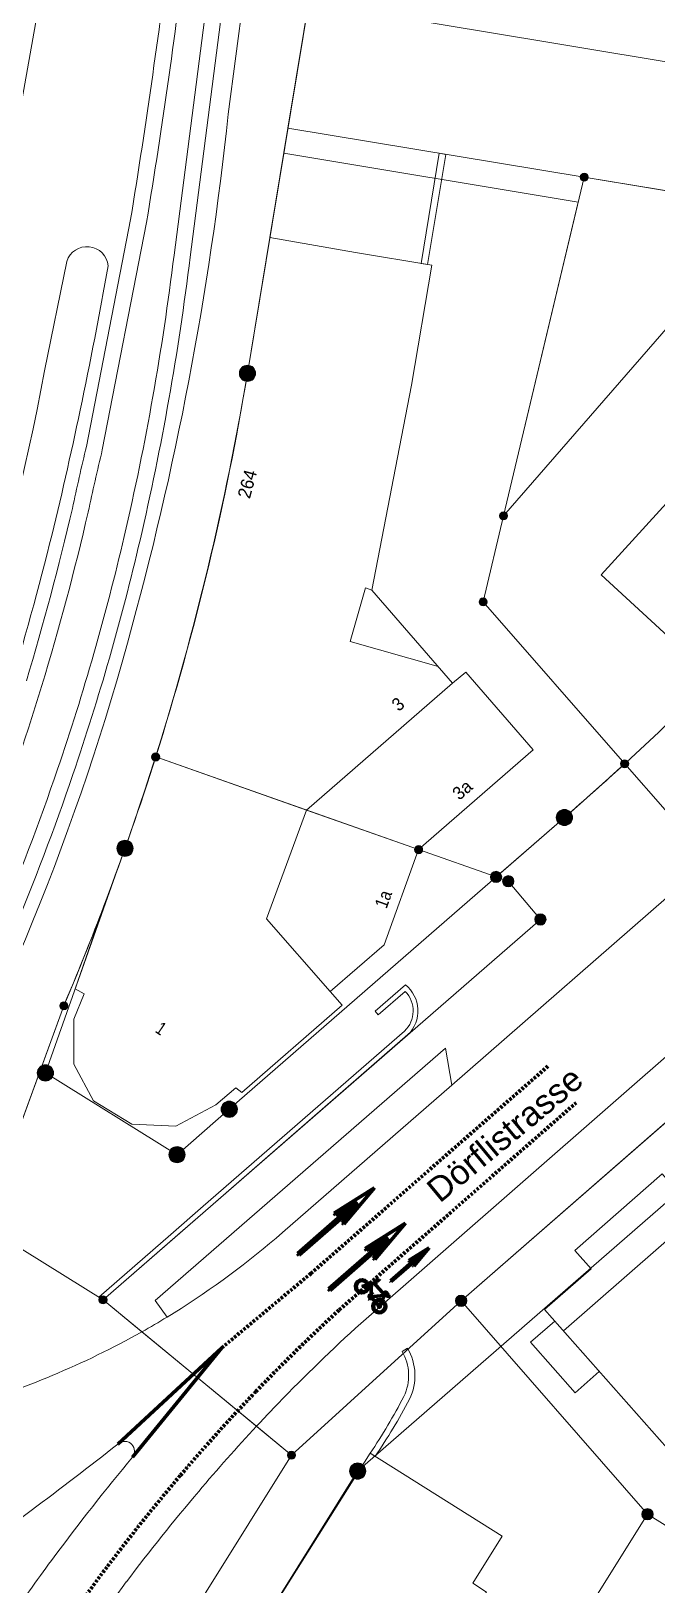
# Model space of a CAD drawing. Header units: metres. Extents: x 2683404 to 2684427, y 1250406 to 1251451.
# Drawn here: x 2683746.4 to 2683784.9, y 1250884.4 to 1250980.1 of the extents above; entities that cross this region are included whole.
import ezdxf

# ---------------------------------------------------------------- set-up
doc = ezdxf.new("R2010")
doc.units = ezdxf.units.M
doc.linetypes.add('AUSGEZOGEN', pattern=[0])
doc.linetypes.add('STRICHLINIE2_S3', pattern=[0.25, 0.15, -0.1])
for name, color, linetype, lineweight in [('0__DEFAULT_1', 8, 'AUSGEZOGEN', 18), ('100__DAV-MARKIERUNG', 5, 'AUSGEZOGEN', 13), ('102__DAV-BESCHRIFTUNG', 8, 'AUSGEZOGEN', 13), ('17__01973', 8, 'AUSGEZOGEN', 13), ('24__01225', 8, 'AUSGEZOGEN', 13), ('25__01221', 8, 'AUSGEZOGEN', 13), ('27__01236', 8, 'AUSGEZOGEN', 13), ('29__01211', 8, 'AUSGEZOGEN', 13), ('30__01234', 8, 'AUSGEZOGEN', 13), ('35__01219', 8, 'AUSGEZOGEN', 13), ('40__01653', 8, 'AUSGEZOGEN', 13), ('42__01651', 8, 'AUSGEZOGEN', 13), ('48__01611', 8, 'AUSGEZOGEN', 13), ('55__01313', 8, 'AUSGEZOGEN', 13), ('66__01334', 8, 'AUSGEZOGEN', 13), ('67__01311', 8, 'AUSGEZOGEN', 13), ('84__01940', 8, 'AUSGEZOGEN', 13), ('STANDARD', 7, 'AUSGEZOGEN', 13)]:
    doc.layers.add(name, color=color, linetype=linetype, lineweight=lineweight)
doc.styles.add('ARIAL', font='arial.ttf')

# ---------------------------------------------------------------- blocks, each defined once
blk = doc.blocks.new('COMPLEXOBJECT_1')
at = {"layer": '17__01973', "color": 8, "linetype": 'AUSGEZOGEN', "lineweight": 18, "transparency": 33554687}
blk.add_lwpolyline([(-2473.405, -306.443), (-2500.59, -330.105), (-2510.532, -346.036)], dxfattribs=at)
blk = doc.blocks.new('COMPLEXOBJECT_2')
at = {"layer": '17__01973', "color": 8, "linetype": 'AUSGEZOGEN', "lineweight": 18, "transparency": 33554687}
blk.add_line((-2508.499, -307.815), (-2487.854, -289.843), dxfattribs=at)
blk.add_arc((-2611.854, -147.294), 188.935, 311.0192, 326.21762, dxfattribs=at)
blk = doc.blocks.new('COMPLEXOBJECT_13')
at = {"layer": '29__01211', "color": 8, "linetype": 'AUSGEZOGEN', "lineweight": 18, "transparency": 33554687}
for q in [(-2513.028, -286.115), (-2503.75, -289.387)]:
    blk.add_line((-2513.028, -286.115), q, dxfattribs=at)
blk.add_lwpolyline([(-2503.75, -289.387), (-2494.742, -281.573), (-2499.708, -275.843), (-2497.266, -263.206), (-2496.029, -255.818), (-2500.73, -255.039), (-2505.994, -254.112), (-2507.376, -262.483)], dxfattribs=at)
blk.add_arc((-2683.669, -232.812), 178.772, 342.6526, 350.44618, dxfattribs=at)
blk = doc.blocks.new('COMPLEXOBJECT_15')
at = {"layer": '29__01211', "color": 8, "linetype": 'AUSGEZOGEN', "lineweight": 18, "transparency": 33554687}
for p, q in [((-2513.028, -286.115), (-2513.028, -286.115)), ((-2503.75, -289.387), (-2513.028, -286.115)), ((-2516.163, -295.146), (-2516.163, -295.146))]:
    blk.add_line(p, q, dxfattribs=at)
blk.add_lwpolyline([(-2516.163, -295.146), (-2517.986, -300.4), (-2517.427, -300.706), (-2518.067, -302.264), (-2518.061, -305.029), (-2516.853, -307.301), (-2514.492, -308.742), (-2511.797, -308.861), (-2509.329, -307.537), (-2508.1, -306.487), (-2507.716, -306.792), (-2501.538, -301.414), (-2502.282, -300.568), (-2506.2, -296.093), (-2503.75, -289.387)], dxfattribs=at)
blk.add_arc((-2677.838, -233.963), 172.865, 339.27172, 342.44066, dxfattribs=at)
blk = doc.blocks.new('COMPLEXOBJECT_21')
at = {"layer": '30__01234', "color": 8, "linetype": 'AUSGEZOGEN', "lineweight": 18, "transparency": 33554687}
for points in [[(-2476.146, -252.131), (-2486.633, -250.401), (-2504.884, -247.388), (-2505.138, -248.924), (-2487, -251.942), (-2491.603, -271.262), (-2492.864, -276.563), (-2484.143, -286.532), (-2481.657, -289.378)], [(-2461.912, -263.387), (-2463.206, -263.895), (-2467.5, -268.981), (-2478.649, -281.288), (-2485.589, -274.902), (-2474.593, -262.818), (-2476.358, -261.35), (-2475.892, -260.828), (-2479.675, -257.54), (-2475.121, -252.3), (-2472.451, -249.23), (-2456.309, -261)]]:
    blk.add_lwpolyline(points, dxfattribs=at)
blk = doc.blocks.new('COMPLEXOBJECT_22')
at = {"layer": '25__01221', "color": 8, "linetype": 'AUSGEZOGEN', "lineweight": 18, "transparency": 33554687}
for p, q in [((-2508.561, -246.516), (-2501.459, -192.211)), ((-2519.87, -262.322), (-2518.507, -255.586)), ((-2518.507, -255.586), (-2518.507, -255.586)), ((-2515.956, -255.862), (-2515.956, -255.862)), ((-2519.87, -262.322), (-2519.87, -262.322))]:
    blk.add_line(p, q, dxfattribs=at)
blk.add_lwpolyline([(-2515.62, -213.422), (-2517.961, -227.077), (-2523.083, -255.728)], dxfattribs=at)
for centre, radius, start, end in [((-2707.721, -225.475), 200.268, 344.46713, 353.96912), ((-2517.26, -255.988), 1.31, 5.49319, 162.15686), ((-2841.167, -197.406), 330.423, 348.24058, 349.81), ((-2655.551, -237.487), 137.935, 333.45063, 349.62719), ((-2732.871, -219.881), 219.819, 346.02287, 348.22296), ((-2684.005, -232.229), 169.417, 342.57346, 346.08335), ((-2664.24, -237.774), 155.082, 330.28865, 344.54308)]:
    blk.add_arc(centre, radius, start, end, dxfattribs=at)
blk = doc.blocks.new('COMPLEXOBJECT_24')
at = {"layer": '25__01221', "color": 8, "linetype": 'AUSGEZOGEN', "lineweight": 18, "transparency": 33554687}
blk.add_lwpolyline([(-2523.083, -255.728), (-2517.961, -227.077), (-2515.62, -213.422)], dxfattribs=at)
blk = doc.blocks.new('COMPLEXOBJECT_25')
at = {"layer": '25__01221', "color": 8, "linetype": 'AUSGEZOGEN', "lineweight": 18, "transparency": 33554687}
for p, q in [((-2513.878, -321.528), (-2513.878, -321.528)), ((-2506.818, -327.346), (-2513.878, -321.528)), ((-2519.41, -324.215), (-2519.41, -324.215)), ((-2515.362, -328.44), (-2515.362, -328.44)), ((-2514.495, -328.469), (-2514.495, -328.469)), ((-2514.447, -329.247), (-2514.447, -329.247)), ((-2510.377, -331.356), (-2510.377, -331.356)), ((-2520.69, -332.525), (-2520.69, -332.525)), ((-2514.837, -336.93), (-2514.837, -336.93))]:
    blk.add_line(p, q, dxfattribs=at)
for centre, radius, start, end in [((-2538.935, -276.98), 51.111, 292.45755, 299.35594), ((-2542.322, -270.314), 58.569, 287.47343, 293.02912), ((-2426.993, -401.778), 109.143, 137.00249, 139.8174), ((-2514.943, -328.885), 0.611, 42.86919, 133.2993), ((-2657.362, -148.749), 229.026, 306.63771, 308.31736), ((-2407.032, -418.782), 139.838, 140.18731, 143.38696), ((-2514.946, -328.887), 0.615, 324.19731, 42.86365), ((-2418.121, -409.746), 121.062, 139.64565, 143.02471), ((-2656.546, -149.663), 227.805, 304.94655, 306.61016), ((-2406.414, -419.27), 140.625, 143.37768, 145.26176), ((-2417.152, -410.461), 122.267, 143.02992, 146.35972)]:
    blk.add_arc(centre, radius, start, end, dxfattribs=at)
blk = doc.blocks.new('COMPLEXOBJECT_26')
at = {"layer": '27__01236', "color": 8, "linetype": 'AUSGEZOGEN', "lineweight": 18, "transparency": 33554687}
for p, q in [((-2520.69, -332.525), (-2520.69, -332.525)), ((-2526.056, -336.392), (-2526.056, -336.392)), ((-2526.056, -336.392), (-2521.974, -339.138))]:
    blk.add_line(p, q, dxfattribs=at)
for centre, radius, start, end in [((-2514.943, -328.885), 0.611, 42.86919, 133.2993), ((-2657.362, -148.749), 229.026, 306.63771, 308.31736), ((-2407.032, -418.782), 139.838, 140.18731, 143.38696), ((-2514.946, -328.887), 0.615, 324.19731, 42.86365), ((-2656.546, -149.663), 227.805, 304.94655, 306.61016), ((-2406.414, -419.27), 140.625, 143.37768, 145.26176)]:
    blk.add_arc(centre, radius, start, end, dxfattribs=at)
blk = doc.blocks.new('COMPLEXOBJECT_35')
at = {"layer": '25__01221', "color": 8, "linetype": 'AUSGEZOGEN', "lineweight": 18, "transparency": 33554687}
for p, q in [((-2518.507, -255.586), (-2519.87, -262.322)), ((-2518.507, -255.586), (-2518.507, -255.586)), ((-2515.956, -255.862), (-2515.956, -255.862)), ((-2519.87, -262.322), (-2519.87, -262.322)), ((-2522.363, -282.966), (-2522.363, -282.966)), ((-2525.837, -292.646), (-2525.837, -292.646)), ((-2539.678, -314.046), (-2539.678, -314.046)), ((-2536.489, -314.231), (-2536.489, -314.231)), ((-2540.412, -320.427), (-2540.412, -320.427)), ((-2544.928, -323.615), (-2547.063, -327.445)), ((-2544.928, -323.615), (-2544.928, -323.615)), ((-2547.063, -327.445), (-2547.063, -327.445)), ((-2546.016, -328.29), (-2546.016, -328.29))]:
    blk.add_line(p, q, dxfattribs=at)
for centre, radius, start, end in [((-2517.26, -255.988), 1.31, 5.49319, 162.15686), ((-2841.167, -197.406), 330.423, 348.24058, 349.81), ((-2655.551, -237.487), 137.935, 333.45063, 349.62719), ((-2732.871, -219.881), 219.819, 346.02287, 348.22296), ((-2684.005, -232.229), 169.417, 342.57346, 346.08335), ((-2682.721, -230.88), 168.605, 338.51001, 342.00546), ((-2679.13, -231.142), 165.171, 334.6034, 338.13849), ((-2912.893, -116.5), 422.273, 332.10733, 334.37273), ((-2680.44, -229.57), 167.031, 330.69674, 334.30882), ((-2676.043, -230.441), 162.776, 329.01887, 330.20672), ((-2797.074, -179.052), 290.647, 330.1729, 332.32464), ((-2672.72, -232.317), 158.962, 326.33828, 328.98179), ((-2666.227, -236.687), 151.135, 322.69178, 326.35289), ((-2546.527, -327.852), 0.673, 142.75372, 319.43451)]:
    blk.add_arc(centre, radius, start, end, dxfattribs=at)
blk = doc.blocks.new('COMPLEXOBJECT_40')
at = {"layer": '25__01221', "color": 8, "linetype": 'AUSGEZOGEN', "lineweight": 18, "transparency": 33554687}
for p, q in [((-2474.512, -298.375), (-2500.731, -321.301)), ((-2505.786, -326.253), (-2505.786, -326.253))]:
    blk.add_line(p, q, dxfattribs=at)
blk.add_lwpolyline([(-2506.818, -327.346), (-2504.66, -329.125), (-2494.218, -319.614), (-2481.101, -308.177), (-2475.855, -303.603)], dxfattribs=at)
for centre, radius, start, end in [((-2425.358, -403.298), 111.376, 132.58981, 136.23076), ((-2423.625, -404.862), 113.709, 136.26555, 137.023)]:
    blk.add_arc(centre, radius, start, end, dxfattribs=at)
blk = doc.blocks.new('COMPLEXOBJECT_42')
at = {"layer": '25__01221', "color": 8, "linetype": 'AUSGEZOGEN', "lineweight": 18, "transparency": 33554687}
for p, q in [((-2501.459, -192.211), (-2508.561, -246.516)), ((-2516.163, -295.146), (-2516.163, -295.146)), ((-2518.69, -301.445), (-2518.69, -301.445)), ((-2513.878, -321.528), (-2513.878, -321.528)), ((-2519.41, -324.215), (-2519.41, -324.215))]:
    blk.add_line(p, q, dxfattribs=at)
for points in [[(-2507.376, -262.483), (-2505.994, -254.112), (-2505.138, -248.924), (-2504.884, -247.388), (-2502.934, -235.583), (-2498.999, -211.761), (-2501.939, -211.271), (-2498.743, -191.962), (-2497.736, -186.788)], [(-2513.878, -321.528), (-2516.271, -319.556), (-2523.632, -314.982), (-2518.69, -301.445)]]:
    blk.add_lwpolyline(points, dxfattribs=at)
for centre, radius, start, end in [((-2707.721, -225.475), 200.268, 344.46713, 353.96912), ((-2683.669, -232.812), 178.772, 342.6526, 350.44618), ((-2664.24, -237.774), 155.082, 330.28865, 344.54308), ((-2677.838, -233.963), 172.865, 339.27172, 342.44066), ((-2679.539, -233.26), 174.705, 337.02759, 339.25358), ((-2538.935, -276.98), 51.111, 292.45755, 299.35594), ((-2542.322, -270.314), 58.569, 287.47343, 293.02912)]:
    blk.add_arc(centre, radius, start, end, dxfattribs=at)
blk = doc.blocks.new('COMPLEXOBJECT_43')
at = {"layer": '25__01221', "color": 8, "linetype": 'AUSGEZOGEN', "lineweight": 18, "transparency": 33554687}
for p, q in [((-2481.657, -289.378), (-2484.143, -286.532)), ((-2487.854, -289.843), (-2487.854, -289.843)), ((-2516.271, -319.556), (-2513.878, -321.528)), ((-2512.325, -320.619), (-2512.325, -320.619)), ((-2513.878, -321.528), (-2513.878, -321.528))]:
    blk.add_line(p, q, dxfattribs=at)
for points in [[(-2487.854, -289.843), (-2492.064, -293.503), (-2491.314, -293.773), (-2489.335, -296.123), (-2516.271, -319.556)], [(-2512.325, -320.619), (-2513.058, -319.59), (-2495.184, -304.06), (-2494.78, -306.33), (-2480.429, -293.812)]]:
    blk.add_lwpolyline(points, dxfattribs=at)
for centre, radius, start, end in [((-2612.136, -146.811), 189.484, 310.9878, 312.49168), ((-2540.813, -273.729), 54.866, 299.40161, 301.28087)]:
    blk.add_arc(centre, radius, start, end, dxfattribs=at)
blk = doc.blocks.new('COMPLEXOBJECT_46')
at = {"layer": '25__01221', "color": 8, "linetype": 'AUSGEZOGEN', "lineweight": 18, "transparency": 33554687}
for p, q in [((-2510.377, -331.356), (-2510.377, -331.356)), ((-2514.837, -336.93), (-2514.837, -336.93))]:
    blk.add_line(p, q, dxfattribs=at)
blk.add_lwpolyline([(-2475.275, -375.716), (-2483.454, -370.626), (-2499.953, -360.327), (-2513.969, -351.603), (-2515.282, -346.126), (-2504.66, -329.125), (-2506.818, -327.346)], dxfattribs=at)
for centre, radius, start, end in [((-2426.993, -401.778), 109.143, 137.00249, 139.8174), ((-2418.121, -409.746), 121.062, 139.64565, 143.02471), ((-2417.152, -410.461), 122.267, 143.02992, 146.35972)]:
    blk.add_arc(centre, radius, start, end, dxfattribs=at)
blk = doc.blocks.new('COMPLEXOBJECT_68')
at = {"layer": '30__01234', "color": 8, "linetype": 'AUSGEZOGEN', "lineweight": 18, "transparency": 33554687}
for points in [[(-2474.298, -304.569), (-2472.979, -306.058), (-2456.537, -324.87), (-2456.643, -324.962), (-2461.083, -328.841), (-2462.338, -329.937), (-2466.313, -333.41), (-2467.615, -333.042), (-2481.062, -329.237), (-2489.078, -320.146), (-2486.205, -317.639), (-2487.212, -316.513), (-2481.834, -311.803), (-2480.851, -312.949), (-2477.612, -310.114), (-2478.801, -308.743)], [(-2481.101, -308.177), (-2494.218, -319.614), (-2482.739, -332.765), (-2466.2, -343.074)]]:
    blk.add_lwpolyline(points, dxfattribs=at)
blk = doc.blocks.new('COMPLEXOBJECT_74')
at = {"layer": '27__01236', "color": 8, "linetype": 'AUSGEZOGEN', "lineweight": 18, "transparency": 33554687}
blk.add_line((-2505.226, -315.409), (-2505.226, -315.409), dxfattribs=at)
for points in [[(-2505.226, -315.409), (-2494.78, -306.33), (-2495.184, -304.06), (-2513.058, -319.59)], [(-2513.058, -319.59), (-2512.325, -320.619), (-2511.899, -320.357)]]:
    blk.add_lwpolyline(points, dxfattribs=at)
blk.add_arc((-2539.041, -276.779), 51.34, 301.91617, 311.19737, dxfattribs=at)
blk = doc.blocks.new('COMPLEXOBJECT_77')
at = {"layer": '24__01225', "color": 8, "linetype": 'AUSGEZOGEN', "lineweight": 18, "transparency": 33554687}
blk.add_line((-2518.69, -301.445), (-2518.69, -301.445), dxfattribs=at)
for points in [[(-2484.143, -286.532), (-2492.864, -276.563), (-2491.603, -271.262), (-2487, -251.942), (-2505.138, -248.924), (-2505.994, -254.112), (-2500.73, -255.039), (-2496.029, -255.818), (-2497.266, -263.206), (-2499.708, -275.843), (-2494.742, -281.573), (-2493.92, -280.894), (-2489.785, -285.668), (-2496.836, -291.824), (-2498.951, -297.692), (-2502.282, -300.568), (-2501.538, -301.414), (-2507.716, -306.792), (-2508.1, -306.487), (-2509.329, -307.537), (-2511.797, -308.861), (-2514.492, -308.742), (-2516.853, -307.301), (-2518.061, -305.029), (-2518.067, -302.264), (-2517.427, -300.706), (-2517.986, -300.4), (-2516.163, -295.146)], [(-2518.69, -301.445), (-2523.632, -314.982), (-2516.271, -319.556), (-2489.335, -296.123), (-2491.314, -293.773), (-2492.064, -293.503), (-2487.854, -289.843)]]:
    blk.add_lwpolyline(points, dxfattribs=at)
for centre, radius, start, end in [((-2612.136, -146.811), 189.484, 310.9878, 312.49168), ((-2679.539, -233.26), 174.705, 337.02759, 339.25358)]:
    blk.add_arc(centre, radius, start, end, dxfattribs=at)
blk = doc.blocks.new('COMPLEXOBJECT_79')
at = {"layer": '25__01221', "color": 8, "linetype": 'AUSGEZOGEN', "lineweight": 18, "transparency": 33554687}
for p, q in [((-2500.731, -321.301), (-2474.512, -298.375)), ((-2505.226, -315.409), (-2505.226, -315.409)), ((-2511.899, -320.357), (-2512.325, -320.619)), ((-2512.325, -320.619), (-2512.325, -320.619)), ((-2513.878, -321.528), (-2513.878, -321.528)), ((-2513.878, -321.528), (-2506.818, -327.346)), ((-2505.786, -326.253), (-2505.786, -326.253))]:
    blk.add_line(p, q, dxfattribs=at)
blk.add_lwpolyline([(-2480.429, -293.812), (-2494.78, -306.33), (-2505.226, -315.409)], dxfattribs=at)
for centre, radius, start, end in [((-2539.041, -276.779), 51.34, 301.91617, 311.19737), ((-2540.813, -273.729), 54.866, 299.40161, 301.28087), ((-2425.358, -403.298), 111.376, 132.58981, 136.23076), ((-2423.625, -404.862), 113.709, 136.26555, 137.023)]:
    blk.add_arc(centre, radius, start, end, dxfattribs=at)
blk = doc.blocks.new('COMPLEXOBJECT_84')
at = {"layer": '48__01611', "color": 8, "linetype": 'AUSGEZOGEN', "lineweight": 18, "transparency": 33554687}
for p, q in [((-2507.376, -262.483), (-2507.376, -262.483)), ((-2518.69, -301.445), (-2518.69, -301.445))]:
    blk.add_line(p, q, dxfattribs=at)
for points in [[(-2507.376, -262.483), (-2504.884, -247.388), (-2498.999, -211.761), (-2501.939, -211.271), (-2498.752, -192.01), (-2494.823, -171.82), (-2494.985, -159.89), (-2495.176, -145.82), (-2495.237, -141.08), (-2495.598, -114.151), (-2495.797, -98.671), (-2496.026, -83.382), (-2496.304, -64.482)], [(-2543.803, -305.087), (-2548.214, -313.547), (-2523.632, -314.982), (-2518.69, -301.445)]]:
    blk.add_lwpolyline(points, dxfattribs=at)
for centre, radius, start, end in [((-2676.999, -234.407), 171.931, 342.49729, 350.60149), ((-2677.239, -234.176), 172.229, 337.00942, 342.44806)]:
    blk.add_arc(centre, radius, start, end, dxfattribs=at)
blk = doc.blocks.new('COMPLEXOBJECT_86')
at = {"layer": '48__01611', "color": 8, "linetype": 'AUSGEZOGEN', "lineweight": 18, "transparency": 33554687}
blk.add_lwpolyline([(-2527.534, -365.787), (-2526.074, -363.427), (-2515.282, -346.126), (-2504.66, -329.125), (-2516.271, -319.556), (-2523.632, -314.982), (-2556.821, -362.71)], dxfattribs=at)
blk = doc.blocks.new('COMPLEXOBJECT_93')
at = {"layer": '48__01611', "color": 8, "linetype": 'AUSGEZOGEN', "lineweight": 18, "transparency": 33554687}
for q in [(-2523.632, -314.982), (-2518.69, -301.445)]:
    blk.add_line((-2518.69, -301.445), q, dxfattribs=at)
blk.add_lwpolyline([(-2523.632, -314.982), (-2516.271, -319.556), (-2489.335, -296.123), (-2491.314, -293.773), (-2492.064, -293.503), (-2496.836, -291.824), (-2513.028, -286.115)], dxfattribs=at)
blk.add_arc((-2677.239, -234.176), 172.229, 337.00942, 342.44806, dxfattribs=at)
blk = doc.blocks.new('COMPLEXOBJECT_95')
at = {"layer": '48__01611', "color": 8, "linetype": 'AUSGEZOGEN', "lineweight": 18, "transparency": 33554687}
for p, q in [((-2507.376, -262.483), (-2507.376, -262.483)), ((-2513.028, -286.115), (-2496.836, -291.824)), ((-2487.854, -289.843), (-2487.854, -289.843))]:
    blk.add_line(p, q, dxfattribs=at)
for points in [[(-2484.143, -286.532), (-2492.864, -276.563), (-2491.603, -271.262), (-2486.633, -250.401), (-2504.884, -247.388), (-2507.376, -262.483)], [(-2496.836, -291.824), (-2492.064, -293.503), (-2487.854, -289.843)]]:
    blk.add_lwpolyline(points, dxfattribs=at)
for centre, radius, start, end in [((-2676.999, -234.407), 171.931, 342.49729, 350.60149), ((-2612.136, -146.811), 189.484, 310.9878, 312.49168)]:
    blk.add_arc(centre, radius, start, end, dxfattribs=at)
blk = doc.blocks.new('COMPLEXOBJECT_99')
at = {"layer": '48__01611', "color": 8, "linetype": 'AUSGEZOGEN', "lineweight": 18, "transparency": 33554687}
blk.add_line((-2456.309, -261), (-2456.309, -261), dxfattribs=at)
for points in [[(-2456.309, -261), (-2457.119, -260.41), (-2472.451, -249.23), (-2475.121, -252.3), (-2491.603, -271.262), (-2492.864, -276.563)], [(-2492.864, -276.563), (-2484.143, -286.532), (-2481.657, -289.378)]]:
    blk.add_lwpolyline(points, dxfattribs=at)
for centre, radius, start, end in [((-2616.987, -145.946), 197.623, 323.44463, 324.39528), ((-2612.41, -146.56), 193.594, 318.86182, 322.78391), ((-2612.561, -146.667), 193.637, 314.99031, 318.91492), ((-2612.166, -147.687), 192.637, 312.64744, 315.12161)]:
    blk.add_arc(centre, radius, start, end, dxfattribs=at)
blk = doc.blocks.new('COMPLEXOBJECT_103')
at = {"layer": '48__01611', "color": 8, "linetype": 'AUSGEZOGEN', "lineweight": 18, "transparency": 33554687}
blk.add_lwpolyline([(-2475.855, -303.603), (-2494.218, -319.614), (-2482.739, -332.765), (-2466.2, -343.074), (-2459.841, -347.074), (-2443.342, -354.874), (-2431.224, -360.603), (-2422.95, -343.063), (-2428.639, -340.343), (-2427.259, -337.023), (-2453.323, -321.749)], dxfattribs=at)
blk = doc.blocks.new('COMPLEXOBJECT_109')
at = {"layer": '48__01611', "color": 8, "linetype": 'AUSGEZOGEN', "lineweight": 18, "transparency": 33554687}
for p, q in [((-2481.657, -289.378), (-2484.143, -286.532)), ((-2487.854, -289.843), (-2487.854, -289.843))]:
    blk.add_line(p, q, dxfattribs=at)
blk.add_lwpolyline([(-2487.854, -289.843), (-2492.064, -293.503), (-2491.314, -293.773), (-2489.335, -296.123), (-2516.271, -319.556), (-2504.66, -329.125), (-2494.218, -319.614), (-2475.855, -303.603)], dxfattribs=at)
blk.add_arc((-2612.136, -146.811), 189.484, 310.9878, 312.49168, dxfattribs=at)
blk = doc.blocks.new('COMPLEXOBJECT_124')
at = {"layer": '55__01313', "color": 8, "linetype": 'AUSGEZOGEN', "lineweight": 18, "transparency": 33554687}
for p, q in [((-2497.653, -300.558), (-2497.653, -300.558)), ((-2510.125, -314.209), (-2497.492, -303.219)), ((-2497.696, -302.999), (-2497.696, -302.999)), ((-2497.492, -303.219), (-2497.492, -303.219))]:
    blk.add_line(p, q, dxfattribs=at)
for points in [[(-2497.649, -300.157), (-2499.515, -301.78), (-2499.318, -302.006), (-2497.653, -300.558)], [(-2497.696, -302.999), (-2510.096, -313.786), (-2512.091, -315.522), (-2516.537, -319.39), (-2516.271, -319.556), (-2511.668, -315.551), (-2510.125, -314.209)]]:
    blk.add_lwpolyline(points, dxfattribs=at)
for centre, radius, start, end in [((-2498.913, -301.757), 1.739, 314.39638, 43.58522), ((-2498.911, -301.757), 2.037, 314.1335, 51.73689)]:
    blk.add_arc(centre, radius, start, end, dxfattribs=at)
blk = doc.blocks.new('COMPLEXOBJECT_129')
at = {"layer": '55__01313', "color": 8, "linetype": 'AUSGEZOGEN', "lineweight": 18, "transparency": 33554687}
for p, q in [((-2497.521, -322.538), (-2497.853, -322.737)), ((-2497.853, -322.737), (-2497.853, -322.737)), ((-2499.818, -329.007), (-2499.818, -329.007)), ((-2499.818, -329.007), (-2499.514, -329.198))]:
    blk.add_line(p, q, dxfattribs=at)
for centre, radius, start, end in [((-2500.361, -324.222), 3.302, 333.82643, 30.66005), ((-2500.364, -324.222), 2.917, 333.86735, 30.59822), ((-2529.054, -309.327), 35.243, 326.05386, 332.67083), ((-2528.71, -309.252), 35.359, 325.65896, 332.31783)]:
    blk.add_arc(centre, radius, start, end, dxfattribs=at)
blk = doc.blocks.new('COMPLEXOBJECT_133')
at = {"layer": '84__01940', "color": 8, "linetype": 'AUSGEZOGEN', "lineweight": 18, "transparency": 33554687}
for points in [[(-2496.302, -354.476), (-2482.739, -332.765), (-2466.2, -343.074)], [(-2462.896, -345.152), (-2457.084, -333.528), (-2449.406, -329.394), (-2456.691, -320.928), (-2455.215, -319.586), (-2472.103, -300.272), (-2481.657, -289.378), (-2484.143, -286.532), (-2492.864, -276.563), (-2491.603, -271.262), (-2486.633, -250.401), (-2475.121, -252.3), (-2472.451, -249.23), (-2473.101, -248.76), (-2467.093, -224.519)]]:
    blk.add_lwpolyline(points, dxfattribs=at)
blk = doc.blocks.new('COMPLEXOBJECT_134')
at = {"layer": '84__01940', "color": 8, "linetype": 'AUSGEZOGEN', "lineweight": 18, "transparency": 33554687}
blk.add_lwpolyline([(-2466.2, -343.074), (-2482.739, -332.765), (-2496.302, -354.476)], dxfattribs=at)
blk = doc.blocks.new('COMPLEXOBJECT_135')
at = {"layer": '84__01940', "color": 8, "linetype": 'AUSGEZOGEN', "lineweight": 18, "transparency": 33554687}
blk.add_lwpolyline([(-2442.38, -238.968), (-2443.24, -238.468), (-2452.801, -232.898), (-2467.093, -224.519), (-2473.101, -248.76), (-2472.451, -249.23), (-2475.121, -252.3), (-2486.633, -250.401), (-2491.603, -271.262), (-2492.864, -276.563), (-2484.143, -286.532), (-2481.657, -289.378), (-2472.103, -300.272), (-2455.215, -319.586), (-2453.715, -318.223), (-2447.303, -312.913), (-2435.818, -300.159), (-2429.54, -289.671), (-2424.359, -279.511), (-2422.165, -274.603), (-2405.697, -237.767)], dxfattribs=at)
blk = doc.blocks.new('COMPLEXOBJECT_151')
at = {"layer": '66__01334', "color": 8, "linetype": 'AUSGEZOGEN', "lineweight": 18, "transparency": 33554687}
for p, q in [((-2511.9, -255.197), (-2511.9, -255.197)), ((-2514.967, -272.534), (-2514.967, -272.534)), ((-2519.068, -286.863), (-2519.068, -286.863))]:
    blk.add_line(p, q, dxfattribs=at)
blk.add_lwpolyline([(-2511.9, -255.197), (-2511.899, -255.195), (-2509.596, -237.33), (-2507.327, -219.71), (-2505.028, -201.859), (-2502.728, -183.975)], dxfattribs=at)
for centre, radius, start, end in [((-2674.755, -235.321), 164.064, 346.89013, 353.04171), ((-2661.11, -238.456), 150.063, 341.18128, 346.87432), ((-2671.974, -234.629), 161.581, 337.40112, 341.13953)]:
    blk.add_arc(centre, radius, start, end, dxfattribs=at)
blk = doc.blocks.new('COMPLEXOBJECT_152')
at = {"layer": '66__01334', "color": 8, "linetype": 'AUSGEZOGEN', "lineweight": 18, "transparency": 33554687}
blk.add_line((-2510.907, -255.319), (-2510.907, -255.319), dxfattribs=at)
blk.add_lwpolyline([(-2501.736, -184.106), (-2504.036, -201.987), (-2506.335, -219.838), (-2508.604, -237.458), (-2510.907, -255.319)], dxfattribs=at)
blk.add_arc((-2674.755, -235.321), 165.064, 346.89008, 353.04112, dxfattribs=at)
blk = doc.blocks.new('COMPLEXOBJECT_153')
at = {"layer": '66__01334', "color": 8, "linetype": 'AUSGEZOGEN', "lineweight": 18, "transparency": 33554687}
for p, q in [((-2518.122, -287.185), (-2518.122, -287.185)), ((-2518.122, -287.186), (-2518.122, -287.185)), ((-2518.122, -287.186), (-2518.122, -287.186)), ((-2521.877, -297.106), (-2521.877, -297.106)), ((-2521.877, -297.108), (-2521.877, -297.106)), ((-2521.877, -297.108), (-2521.877, -297.108)), ((-2526.558, -307.304), (-2526.557, -307.303)), ((-2526.558, -307.304), (-2526.558, -307.304)), ((-2526.557, -307.303), (-2526.557, -307.301))]:
    blk.add_line(p, q, dxfattribs=at)
for centre, radius, start, end in [((-2661.11, -238.456), 151.063, 341.18121, 346.87432), ((-2671.974, -234.629), 162.581, 337.4008, 341.13959), ((-2681.851, -229.839), 173.541, 333.48964, 337.19337), ((-2666.586, -236.325), 156.99, 329.19586, 333.11977)]:
    blk.add_arc(centre, radius, start, end, dxfattribs=at)
blk = doc.blocks.new('COMPLEXOBJECT_154')
at = {"layer": '66__01334', "color": 8, "linetype": 'AUSGEZOGEN', "lineweight": 18, "transparency": 33554687}
for p, q in [((-2514.575, -253.012), (-2517.296, -266.981)), ((-2518.162, -270.807), (-2518.162, -270.807))]:
    blk.add_line(p, q, dxfattribs=at)
for centre, radius, start, end in [((-2934.957, -184.218), 425.973, 350.70612, 353.13505), ((-2323.576, -312.841), 199.074, 166.68124, 167.8104), ((-2676.949, -234.139), 162.965, 343.1325, 346.99697)]:
    blk.add_arc(centre, radius, start, end, dxfattribs=at)
blk = doc.blocks.new('COMPLEXOBJECT_156')
at = {"layer": '66__01334', "color": 8, "linetype": 'AUSGEZOGEN', "lineweight": 18, "transparency": 33554687}
for p, q in [((-2516.321, -267.201), (-2516.321, -267.201)), ((-2517.187, -271.029), (-2517.187, -271.029)), ((-2520.038, -281.716), (-2520.038, -281.716)), ((-2520.038, -281.717), (-2520.038, -281.716)), ((-2520.038, -281.717), (-2520.038, -281.717))]:
    blk.add_line(p, q, dxfattribs=at)
for points in [[(-2516.321, -267.201), (-2516.318, -267.192), (-2513.591, -253.188), (-2513.59, -253.181)], [(-2517.187, -271.029), (-2517.186, -271.025), (-2517.185, -271.022)]]:
    blk.add_lwpolyline(points, dxfattribs=at)
for centre, radius, start, end in [((-2934.957, -184.218), 426.973, 350.70511, 353.13478), ((-2323.576, -312.841), 198.074, 166.67835, 167.81142), ((-2676.949, -234.139), 163.965, 343.13226, 346.99821), ((-2662.508, -238.091), 149, 338.734, 342.97478)]:
    blk.add_arc(centre, radius, start, end, dxfattribs=at)
blk = doc.blocks.new('EYYYMANN', base_point=(2679.73, 1246.518))
at = {"layer": 'STANDARD', "linetype": 'AUSGEZOGEN', "lineweight": -3, "transparency": 33554687}
blk.add_hatch(color=7, dxfattribs=at).paths.add_polyline_path([(0.268, 1246517.887), (0.225, 1246517.93), (0.175, 1246517.965), (0.12, 1246517.991), (0.061, 1246518.007), (0, 1246518.012), (-0.061, 1246518.007), (-0.12, 1246517.991), (-0.175, 1246517.965), (-0.225, 1246517.93), (-0.268, 1246517.887), (-0.303, 1246517.837), (-0.329, 1246517.782), (-0.345, 1246517.723), (-0.35, 1246517.662), (-0.345, 1246517.601), (-0.329, 1246517.542), (-0.303, 1246517.487), (-0.268, 1246517.437), (-0.225, 1246517.394), (-0.175, 1246517.359), (-0.12, 1246517.333), (-0.061, 1246517.317), (0, 1246517.312), (0.061, 1246517.317), (0.12, 1246517.333), (0.175, 1246517.359), (0.225, 1246517.394), (0.268, 1246517.437), (0.303, 1246517.487), (0.329, 1246517.542), (0.345, 1246517.601), (0.35, 1246517.662), (0.345, 1246517.723), (0.329, 1246517.782), (0.303, 1246517.837)])
at = {"layer": '0__DEFAULT_1', "color": 8, "linetype": 'AUSGEZOGEN', "lineweight": 18, "transparency": 33554687}
for start, end in [(90, 270), (270, 90)]:
    blk.add_arc((0, 1246517.662), 0.35, start, end, dxfattribs=at)
blk = doc.blocks.new('COMPLEXOBJECT_158')
at = {"layer": '100__DAV-MARKIERUNG', "color": 5, "linetype": 'AUSGEZOGEN', "lineweight": 100, "transparency": 33554687}
for p, q in [((-2498.88, -319.134), (-2498.88, -319.134)), ((-2498.827, -319.101), (-2498.827, -319.101)), ((-2498.752, -319.316), (-2498.752, -319.316)), ((-2498.674, -319.268), (-2498.674, -319.268))]:
    blk.add_line(p, q, dxfattribs=at)
for points in [[(-2498.886, -319.125), (-2498.751, -319.315), (-2498.752, -319.316)], [(-2498.88, -319.134), (-2498.879, -319.135), (-2498.886, -319.125)], [(-2498.674, -319.268), (-2498.681, -319.262), (-2498.831, -319.093), (-2498.827, -319.101)]]:
    blk.add_lwpolyline(points, dxfattribs=at)
for centre, major_axis, start_param, end_param in [((-2498.858, -319.11), (0.0243, 0.0212), 5.867201, 9.517936), ((-2498.709, -319.299), (0.0347, 0.0303), 2.8105, 6.283166)]:
    blk.add_ellipse(centre, major_axis=major_axis, ratio=0.999997, start_param=start_param, end_param=end_param, dxfattribs=at)

msp = doc.modelspace()

# ---------------------------------------------------------------- hatches: boundary and pattern name
at = {"layer": '100__DAV-MARKIERUNG', "linetype": 'AUSGEZOGEN', "lineweight": 100, "transparency": 33554687}
msp.add_hatch(color=160, dxfattribs=at).paths.add_polyline_path([(2683766.782, 1250902.771), (2683766.784, 1250902.773), (2683766.786, 1250902.776), (2683766.788, 1250902.778), (2683766.789, 1250902.781), (2683766.791, 1250902.784), (2683766.791, 1250902.787), (2683766.792, 1250902.79), (2683766.792, 1250902.793), (2683766.792, 1250902.797), (2683766.792, 1250902.8), (2683766.792, 1250902.803), (2683766.791, 1250902.806), (2683766.789, 1250902.809), (2683766.788, 1250902.812), (2683766.786, 1250902.814), (2683766.784, 1250902.817), (2683766.782, 1250902.819), (2683766.779, 1250902.821), (2683766.777, 1250902.823), (2683766.774, 1250902.824), (2683766.771, 1250902.825), (2683766.768, 1250902.826), (2683766.765, 1250902.827), (2683766.762, 1250902.827), (2683766.759, 1250902.827), (2683766.755, 1250902.826), (2683766.752, 1250902.826), (2683766.749, 1250902.825), (2683766.746, 1250902.823), (2683766.744, 1250902.822), (2683766.741, 1250902.82), (2683766.739, 1250902.818), (2683766.737, 1250902.816), (2683766.735, 1250902.813), (2683766.733, 1250902.81), (2683766.732, 1250902.808), (2683766.73, 1250902.805), (2683766.73, 1250902.802), (2683766.729, 1250902.798), (2683766.729, 1250902.795), (2683766.729, 1250902.792), (2683766.73, 1250902.789), (2683766.73, 1250902.786), (2683766.731, 1250902.783), (2683766.733, 1250902.78), (2683766.734, 1250902.777), (2683766.736, 1250902.775), (2683766.738, 1250902.773), (2683766.741, 1250902.77), (2683766.743, 1250902.769), (2683766.746, 1250902.767), (2683766.749, 1250902.766), (2683766.752, 1250902.765), (2683766.755, 1250902.764), (2683766.758, 1250902.764), (2683766.761, 1250902.763), (2683766.765, 1250902.764), (2683766.768, 1250902.764), (2683766.771, 1250902.765), (2683766.774, 1250902.766), (2683766.776, 1250902.768), (2683766.779, 1250902.769)])
h = msp.add_hatch(color=160, dxfattribs=at)
h.paths.add_polyline_path([(2683768.256, 1250902.427), (2683768.256, 1250902.428), (2683768.255, 1250902.43), (2683768.253, 1250902.431), (2683768.252, 1250902.433), (2683768.251, 1250902.434), (2683768.25, 1250902.435), (2683768.248, 1250902.437), (2683768.247, 1250902.438), (2683768.245, 1250902.439), (2683768.244, 1250902.44), (2683768.242, 1250902.441), (2683768.24, 1250902.442), (2683768.239, 1250902.442), (2683768.237, 1250902.443), (2683768.235, 1250902.443), (2683768.233, 1250902.444), (2683768.231, 1250902.444), (2683768.229, 1250902.444), (2683768.228, 1250902.444), (2683768.226, 1250902.444), (2683768.224, 1250902.444), (2683768.222, 1250902.444), (2683768.22, 1250902.443), (2683768.218, 1250902.443), (2683768.217, 1250902.442), (2683768.215, 1250902.441), (2683768.213, 1250902.441), (2683768.211, 1250902.44), (2683768.21, 1250902.439), (2683768.208, 1250902.438), (2683768.207, 1250902.436), (2683768.205, 1250902.435), (2683768.204, 1250902.434), (2683768.203, 1250902.433), (2683768.202, 1250902.431), (2683768.201, 1250902.429), (2683768.2, 1250902.428), (2683768.199, 1250902.426), (2683768.198, 1250902.425), (2683768.197, 1250902.423), (2683768.197, 1250902.421), (2683768.196, 1250902.419), (2683768.196, 1250902.417), (2683768.196, 1250902.416), (2683768.195, 1250902.414), (2683768.195, 1250902.412), (2683768.195, 1250902.41), (2683768.196, 1250902.408), (2683768.196, 1250902.406), (2683768.196, 1250902.404), (2683768.197, 1250902.403), (2683768.197, 1250902.401), (2683768.198, 1250902.399), (2683768.199, 1250902.397), (2683768.2, 1250902.396), (2683768.201, 1250902.394), (2683768.202, 1250902.393), (2683768.203, 1250902.391), (2683768.204, 1250902.39), (2683768.205, 1250902.388), (2683768.2, 1250902.398), (2683768.334, 1250902.207), (2683768.333, 1250902.206), (2683768.334, 1250902.204), (2683768.335, 1250902.202), (2683768.337, 1250902.199), (2683768.338, 1250902.197), (2683768.34, 1250902.195), (2683768.341, 1250902.193), (2683768.343, 1250902.191), (2683768.345, 1250902.19), (2683768.347, 1250902.188), (2683768.349, 1250902.186), (2683768.351, 1250902.185), (2683768.353, 1250902.184), (2683768.355, 1250902.182), (2683768.357, 1250902.181), (2683768.36, 1250902.18), (2683768.362, 1250902.179), (2683768.365, 1250902.179), (2683768.367, 1250902.178), (2683768.37, 1250902.178), (2683768.372, 1250902.178), (2683768.375, 1250902.177), (2683768.377, 1250902.177), (2683768.38, 1250902.178), (2683768.382, 1250902.178), (2683768.385, 1250902.178), (2683768.387, 1250902.179), (2683768.39, 1250902.18), (2683768.392, 1250902.18), (2683768.395, 1250902.181), (2683768.397, 1250902.182), (2683768.399, 1250902.184), (2683768.401, 1250902.185), (2683768.403, 1250902.186), (2683768.405, 1250902.188), (2683768.407, 1250902.19), (2683768.409, 1250902.191), (2683768.411, 1250902.193), (2683768.412, 1250902.195), (2683768.414, 1250902.197), (2683768.415, 1250902.199), (2683768.417, 1250902.202), (2683768.418, 1250902.204), (2683768.419, 1250902.206), (2683768.42, 1250902.209), (2683768.42, 1250902.211), (2683768.421, 1250902.213), (2683768.421, 1250902.216), (2683768.422, 1250902.218), (2683768.422, 1250902.221), (2683768.422, 1250902.224), (2683768.422, 1250902.226), (2683768.422, 1250902.229), (2683768.421, 1250902.231), (2683768.421, 1250902.234), (2683768.42, 1250902.236), (2683768.42, 1250902.239), (2683768.419, 1250902.241), (2683768.418, 1250902.243), (2683768.417, 1250902.245), (2683768.415, 1250902.248), (2683768.414, 1250902.25), (2683768.412, 1250902.252), (2683768.411, 1250902.254), (2683768.404, 1250902.261)])
h.paths.add_polyline_path([(2683768.256, 1250902.427), (2683768.256, 1250902.427), (2683768.257, 1250902.425), (2683768.258, 1250902.423), (2683768.259, 1250902.421), (2683768.258, 1250902.422), (2683768.254, 1250902.429)], flags=16)

# ---------------------------------------------------------------- linework, layer by layer
at = {"layer": '100__DAV-MARKIERUNG', "color": 5, "linetype": 'STRICHLINIE2_S3', "lineweight": 100, "transparency": 33554687}
for p, q in [((2683763.616, 1250903.591), (2683778.21, 1250916.352)), ((2683765.367, 1250901.349), (2683779.961, 1250914.111)), ((2683763.616, 1250903.591), (2683758.133, 1250899.011))]:
    msp.add_line(p, q, dxfattribs=at)
at = {"layer": '100__DAV-MARKIERUNG', "color": 5, "linetype": 'AUSGEZOGEN', "lineweight": 100, "transparency": 33554687}
for p, q in [((2683767.538, 1250908.872), (2683765.054, 1250907.305)), ((2683765.654, 1250906.619), (2683767.538, 1250908.872)), ((2683766.445, 1250908.013), (2683762.793, 1250904.819)), ((2683762.887, 1250904.711), (2683766.54, 1250907.904)), ((2683765.132, 1250907.183), (2683766.445, 1250908.013)), ((2683766.54, 1250907.904), (2683765.543, 1250906.713)), ((2683765.054, 1250907.305), (2683765.132, 1250907.183)), ((2683765.543, 1250906.713), (2683765.654, 1250906.619)), ((2683769.443, 1250906.693), (2683766.96, 1250905.126)), ((2683767.56, 1250904.44), (2683769.443, 1250906.693)), ((2683768.351, 1250905.833), (2683764.698, 1250902.64)), ((2683764.793, 1250902.531), (2683768.446, 1250905.725)), ((2683767.038, 1250905.004), (2683768.351, 1250905.833)), ((2683768.446, 1250905.725), (2683767.449, 1250904.533)), ((2683762.793, 1250904.819), (2683762.887, 1250904.711)), ((2683766.96, 1250905.126), (2683767.038, 1250905.004)), ((2683770.344, 1250904.738), (2683768.518, 1250903.141)), ((2683768.566, 1250903.087), (2683770.392, 1250904.684)), ((2683770.891, 1250905.168), (2683769.649, 1250904.384)), ((2683769.688, 1250904.323), (2683770.344, 1250904.738)), ((2683770.392, 1250904.684), (2683769.893, 1250904.088)), ((2683769.949, 1250904.041), (2683770.891, 1250905.168)), ((2683767.449, 1250904.533), (2683767.56, 1250904.44)), ((2683769.649, 1250904.384), (2683769.688, 1250904.323)), ((2683769.893, 1250904.088), (2683769.949, 1250904.041)), ((2683766.761, 1250902.794), (2683767.713, 1250903.072)), ((2683767.316, 1250902.159), (2683767.34, 1250902.964)), ((2683768.166, 1250902.248), (2683767.499, 1250903.01)), ((2683767.617, 1250903.182), (2683767.705, 1250903.206)), ((2683767.713, 1250903.072), (2683767.617, 1250903.182)), ((2683767.705, 1250903.206), (2683767.811, 1250903.158)), ((2683767.811, 1250903.158), (2683767.856, 1250903.107)), ((2683768.518, 1250903.141), (2683768.566, 1250903.087)), ((2683764.698, 1250902.64), (2683764.793, 1250902.531)), ((2683767.185, 1250902.023), (2683767.241, 1250901.99)), ((2683767.216, 1250902.013), (2683767.407, 1250902.302)), ((2683768.285, 1250902.254), (2683767.316, 1250902.159)), ((2683767.316, 1250902.159), (2683767.828, 1250901.571)), ((2683767.381, 1250902.325), (2683767.434, 1250902.289)), ((2683767.828, 1250901.571), (2683768.163, 1250902.251)), ((2683758.133, 1250899.011), (2683751.723, 1250893.082)), ((2683758.133, 1250899.011), (2683752.638, 1250892.275))]:
    msp.add_line(p, q, dxfattribs=at)
for centre, major_axis in [((2683766.761, 1250902.795), (0.306, 0.267)), ((2683766.761, 1250902.795), (0.269, 0.235)), ((2683767.316, 1250902.159), (0.0851, 0.0742)), ((2683767.828, 1250901.571), (0.306, 0.267)), ((2683767.828, 1250901.571), (0.269, 0.235)), ((2683767.828, 1250901.571), (0.0478, 0.0417))]:
    msp.add_ellipse(centre, major_axis=major_axis, ratio=0.999997, dxfattribs=at)
at = {"layer": '100__DAV-MARKIERUNG', "color": 5, "linetype": 'STRICHLINIE2_S3', "lineweight": 100, "transparency": 33554687}
for centre, major_axis, end_param in [((2683841.206, 1250818.755), (-82.57, -75.867), 4.776364), ((2683841.2, 1250818.767), (-77.539, -80.984), 4.725978), ((2683841.2, 1250818.767), (-76.432, -82.031), 4.760863), ((2683849.202, 1250811.585), (-79.552, -93.637), 4.771217), ((2683849.21, 1250811.572), (-73.923, -98.161), 4.760392)]:
    msp.add_ellipse(centre, major_axis=major_axis, ratio=0.999997, start_param=4.712389, end_param=end_param, dxfattribs=at)
at = {"layer": '17__01973', "color": 8, "linetype": 'AUSGEZOGEN', "lineweight": 18, "transparency": 33554687}
msp.add_line((2683771.304, 1251029.112), (2683759.709, 1250959.039), dxfattribs=at)
msp.add_lwpolyline([(2683752.164, 1250929.779), (2683747.266, 1250915.944), (2683755.371, 1250910.908), (2683758.586, 1250913.707)], dxfattribs=at)
msp.add_arc((2683589.955, 1250987.209), 172.075, 340.50349, 350.57784, dxfattribs=at)
at = {"layer": '24__01225', "color": 8, "linetype": 'AUSGEZOGEN', "lineweight": 18, "transparency": 33554687}
msp.add_lwpolyline([(2683790.251, 1250977.598), (2683787.36, 1250978.045), (2683787.34, 1250977.925), (2683778.338, 1250979.417), (2683764.937, 1250981.638), (2683764.799, 1250981.661), (2683765.5, 1250985.726), (2683764.151, 1250985.939), (2683762.201, 1250974.134), (2683780.452, 1250971.121), (2683790.939, 1250969.391), (2683793.673, 1250972.714), (2683794.833, 1250976.838), (2683792.758, 1250977.173), (2683792.65, 1250976.502), (2683790.166, 1250977.003), (2683790.251, 1250977.598)], close=True, dxfattribs=at)
for points in [[(2683800.885, 1250878.448), (2683784.346, 1250888.757), (2683772.867, 1250901.908), (2683762.425, 1250892.397), (2683751.803, 1250875.396)], [(2683756.543, 1250875.488), (2683767.267, 1250892.515), (2683775.389, 1250887.408), (2683773.584, 1250884.506), (2683774.43, 1250883.964)]]:
    msp.add_lwpolyline(points, dxfattribs=at)
at = {"layer": '29__01211', "color": 8, "linetype": 'AUSGEZOGEN', "lineweight": 18, "transparency": 33554687}
for points in [[(2683799.585, 1250952.541), (2683792.624, 1250958.853), (2683792.492, 1250958.704), (2683781.496, 1250946.62), (2683788.436, 1250940.234), (2683799.585, 1250952.541)], [(2683772.343, 1250939.949), (2683763.335, 1250932.135), (2683770.249, 1250929.698), (2683777.3, 1250935.854), (2683773.165, 1250940.628), (2683772.343, 1250939.949)], [(2683770.249, 1250929.698), (2683763.335, 1250932.135), (2683760.885, 1250925.429), (2683764.803, 1250920.954), (2683768.134, 1250923.83), (2683770.249, 1250929.698)], [(2683794.106, 1250915.464), (2683789.473, 1250911.408), (2683786.234, 1250908.573), (2683785.251, 1250909.719), (2683779.873, 1250905.009), (2683780.88, 1250903.883), (2683778.007, 1250901.376), (2683786.023, 1250892.285), (2683799.47, 1250888.48), (2683800.772, 1250888.112), (2683804.747, 1250891.585), (2683806.002, 1250892.681), (2683810.442, 1250896.56), (2683810.548, 1250896.652), (2683794.106, 1250915.464)], [(2683756.644, 1250875.371), (2683764.735, 1250870.326), (2683764.868, 1250870.541), (2683766.544, 1250873.247), (2683767.463, 1250872.705), (2683774.43, 1250883.964), (2683773.584, 1250884.506), (2683775.389, 1250887.408), (2683767.267, 1250892.515), (2683756.543, 1250875.488), (2683756.644, 1250875.371)]]:
    msp.add_lwpolyline(points, close=True, dxfattribs=at)
at = {"layer": '48__01611', "color": 8, "linetype": 'AUSGEZOGEN', "lineweight": 18, "transparency": 33554687}
for points in [[(2683762.201, 1250974.134), (2683780.452, 1250971.121), (2683791.964, 1250969.222), (2683794.634, 1250972.292), (2683793.984, 1250972.762), (2683799.992, 1250997.003), (2683782.179, 1251007.442), (2683768.086, 1251009.761), (2683762.201, 1250974.134)], [(2683780.452, 1250971.121), (2683775.482, 1250950.26), (2683791.964, 1250969.222), (2683780.452, 1250971.121)], [(2683770.783, 1250867.046), (2683784.346, 1250888.757), (2683772.867, 1250901.908), (2683762.425, 1250892.397), (2683751.803, 1250875.396), (2683753.116, 1250869.919), (2683767.132, 1250861.195), (2683770.783, 1250867.046)], [(2683784.346, 1250888.757), (2683770.783, 1250867.046), (2683767.132, 1250861.195), (2683783.631, 1250850.896), (2683795.433, 1250869.627), (2683800.885, 1250878.448), (2683784.346, 1250888.757)]]:
    msp.add_lwpolyline(points, close=True, dxfattribs=at)
at = {"layer": '55__01313', "color": 8, "linetype": 'AUSGEZOGEN', "lineweight": 18, "transparency": 33554687}
msp.add_lwpolyline([(2683770.799, 1250965.747), (2683771.919, 1250972.53), (2683771.524, 1250972.595), (2683770.404, 1250965.812), (2683770.799, 1250965.747)], close=True, dxfattribs=at)
at = {"layer": '67__01311', "color": 8, "linetype": 'AUSGEZOGEN', "lineweight": 18, "transparency": 33554687}
msp.add_line((2683779.169, 1250900.059), (2683795.276, 1250914.125), dxfattribs=at)
for points in [[(2683771.452, 1250940.977), (2683766.03, 1250942.521), (2683766.972, 1250945.817), (2683767.377, 1250945.679)], [(2683778.639, 1250900.659), (2683777.15, 1250899.363), (2683779.895, 1250896.241), (2683781.375, 1250897.557)]]:
    msp.add_lwpolyline(points, dxfattribs=at)

# ---------------------------------------------------------------- block references
at = {"layer": '100__DAV-MARKIERUNG', "color": 5, "linetype": 'AUSGEZOGEN', "lineweight": 100, "transparency": 33554687}
msp.add_blockref('COMPLEXOBJECT_158', (2686267.085, 1251221.522), dxfattribs=at)
at = {"layer": '17__01973', "color": 8, "linetype": 'AUSGEZOGEN', "lineweight": 18, "transparency": 33554687}
for name in ['COMPLEXOBJECT_2', 'COMPLEXOBJECT_1']:
    msp.add_blockref(name, (2686267.085, 1251221.522), dxfattribs=at)
at = {"layer": '17__01973', "color": 8, "linetype": 'AUSGEZOGEN', "lineweight": 18, "transparency": 33554687, "xscale": 1.4285714286, "yscale": 1.4285714286, "zscale": 0.0001}
for p in [(2687587.895, -527999.739), (2687607.417, -528027.099), (2687580.35, -528028.999), (2687575.452, -528042.834), (2687586.772, -528045.071), (2687583.557, -528047.87), (2687594.681, -528067.361)]:
    msp.add_blockref('EYYYMANN', p, dxfattribs=at)
at = {"layer": '24__01225', "color": 8, "linetype": 'AUSGEZOGEN', "lineweight": 18, "transparency": 33554687}
msp.add_blockref('COMPLEXOBJECT_77', (2686267.085, 1251221.522), dxfattribs=at)
at = {"layer": '25__01221', "color": 8, "linetype": 'AUSGEZOGEN', "lineweight": 18, "transparency": 33554687}
for name in ['COMPLEXOBJECT_22', 'COMPLEXOBJECT_43', 'COMPLEXOBJECT_79', 'COMPLEXOBJECT_42', 'COMPLEXOBJECT_24', 'COMPLEXOBJECT_35', 'COMPLEXOBJECT_40', 'COMPLEXOBJECT_25', 'COMPLEXOBJECT_46']:
    msp.add_blockref(name, (2686267.085, 1251221.522), dxfattribs=at)
at = {"layer": '27__01236', "color": 8, "linetype": 'AUSGEZOGEN', "lineweight": 18, "transparency": 33554687}
for name in ['COMPLEXOBJECT_74', 'COMPLEXOBJECT_26']:
    msp.add_blockref(name, (2686267.085, 1251221.522), dxfattribs=at)
at = {"layer": '29__01211', "color": 8, "linetype": 'AUSGEZOGEN', "lineweight": 18, "transparency": 33554687}
for name in ['COMPLEXOBJECT_13', 'COMPLEXOBJECT_15']:
    msp.add_blockref(name, (2686267.085, 1251221.522), dxfattribs=at)
at = {"layer": '30__01234', "color": 8, "linetype": 'AUSGEZOGEN', "lineweight": 18, "transparency": 33554687}
for name in ['COMPLEXOBJECT_21', 'COMPLEXOBJECT_68']:
    msp.add_blockref(name, (2686267.085, 1251221.522), dxfattribs=at)
at = {"layer": '40__01653', "color": 8, "linetype": 'AUSGEZOGEN', "lineweight": 18, "transparency": 33554687, "xscale": 0.7142857143000001, "yscale": 0.7142857143000001, "zscale": 5e-05}
for p in [(2685694.545, 361491.732), (2685673.802, 361479.65), (2685689.575, 361470.871), (2685688.314, 361465.57), (2685668.15, 361456.018), (2685697.035, 361455.601), (2685684.342, 361450.309), (2685662.488, 361440.688), (2685664.907, 361422.577), (2685676.518, 361413.008)]:
    msp.add_blockref('EYYYMANN', p, dxfattribs=at)
at = {"layer": '42__01651', "color": 8, "linetype": 'AUSGEZOGEN', "lineweight": 18, "transparency": 33554687, "zscale": 5e-05}
for p in [(2686458.961, 5660.535), (2686454.751, 5656.875), (2686455.501, 5656.605), (2686457.48, 5654.255), (2686452.597, 5630.764), (2686464.076, 5617.613)]:
    msp.add_blockref('EYYYMANN', p, dxfattribs=at)
at = {"layer": '48__01611', "color": 8, "linetype": 'AUSGEZOGEN', "lineweight": 18, "transparency": 33554687}
for name in ['COMPLEXOBJECT_84', 'COMPLEXOBJECT_109', 'COMPLEXOBJECT_95', 'COMPLEXOBJECT_99', 'COMPLEXOBJECT_93', 'COMPLEXOBJECT_103', 'COMPLEXOBJECT_86']:
    msp.add_blockref(name, (2686267.085, 1251221.522), dxfattribs=at)
at = {"layer": '55__01313', "color": 8, "linetype": 'AUSGEZOGEN', "lineweight": 18, "transparency": 33554687}
for name in ['COMPLEXOBJECT_124', 'COMPLEXOBJECT_129']:
    msp.add_blockref(name, (2686267.085, 1251221.522), dxfattribs=at)
at = {"layer": '66__01334', "color": 8, "linetype": 'AUSGEZOGEN', "lineweight": 18, "transparency": 33554687}
for name in ['COMPLEXOBJECT_151', 'COMPLEXOBJECT_152', 'COMPLEXOBJECT_156', 'COMPLEXOBJECT_154', 'COMPLEXOBJECT_153']:
    msp.add_blockref(name, (2686267.085, 1251221.522), dxfattribs=at)
at = {"layer": '84__01940', "color": 8, "linetype": 'AUSGEZOGEN', "lineweight": 18, "transparency": 33554687}
for name in ['COMPLEXOBJECT_135', 'COMPLEXOBJECT_134', 'COMPLEXOBJECT_133']:
    msp.add_blockref(name, (2686267.085, 1251221.522), dxfattribs=at)

# ---------------------------------------------------------------- texts
at = {"layer": '102__DAV-BESCHRIFTUNG', "color": 5, "linetype": 'AUSGEZOGEN', "lineweight": 100, "transparency": 33554687, "insert": (2683771.566, 1250907.868), "char_height": 1.5, "width": 12.45226, "attachment_point": 7, "rotation": 39.62112, "style": 'ARIAL'}
msp.add_mtext('\\W1.00;Dörflistrasse', dxfattribs=at)
at = {"layer": '35__01219', "color": 8, "linetype": 'AUSGEZOGEN', "lineweight": 13, "transparency": 33554687, "char_height": 0.8, "attachment_point": 7, "style": 'ARIAL'}
for s, insert, width, rotation in [('\\W0.94;264', (2683759.865, 1250951.27), 2.14432, 74.97), ('\\W0.92;3', (2683769.034, 1250938.164), 0.95119, 41.04), ('\\W0.94;3a', (2683772.77, 1250932.694), 1.55405, 41.13), ('\\W0.85;1a', (2683768.283, 1250926.014), 1.45472, 70.2), ('\\W0.77;1', (2683753.972, 1250918.487), 0.8395, 325.98)]:
    msp.add_mtext(s, dxfattribs=dict(at, insert=insert, width=width, rotation=rotation))

doc.saveas('drawing.dxf')
